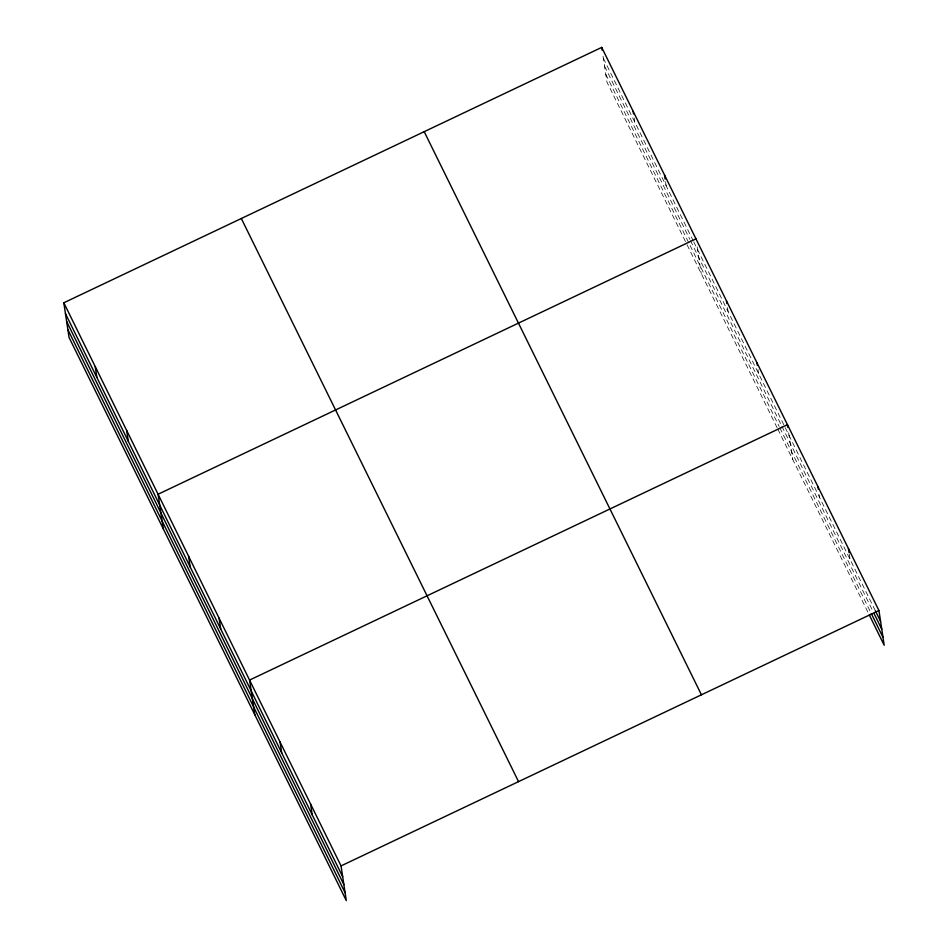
<?xml version="1.0" encoding="UTF-8"?>
<svg xmlns="http://www.w3.org/2000/svg" width="948" height="948" viewBox="0 0 948 948"><rect width="100%" height="100%" fill="white"/><g stroke="black" fill="none" stroke-linecap="round" stroke-linejoin="round"><path stroke-width="0.71" stroke-dasharray="4.74 3.56" d="M603.343 58.231L693.118 240.579M693.758 241.87L784.553 426.292M785.193 427.607L875.383 610.808M604.54 66.111L689.824 239.334M690.464 240.638L781.199 424.953M781.851 426.268L873.333 612.1M605.76 74.228L779.185 426.47M779.837 427.797L870.667 612.301M777.135 427.761L606.957 82.097L602.525 52.815M777.775 429.077L868.617 613.593M849.266 553.988L850.083 559.403M819.179 494.761L819.582 497.463M788.677 432.809L792.706 459.389M757.985 369.519L758.601 373.583M727.483 307.579L728.1 311.631M697.195 246.978L701.212 273.557M665.567 181.815L666.183 185.867M634.153 117.99L634.769 122.055"/><path stroke-width="1.42" d="M63.812 302.779L341.043 865.903L346.293 900.6L69.062 337.476L63.812 302.779L601.707 47.4L878.938 610.524L884.188 645.221L869.269 614.908M695.962 238.86L158.067 494.24L163.317 528.937M341.043 865.903L878.938 610.524M875.383 610.808L880.574 621.355M873.985 613.415L881.77 629.223M871.319 613.617L882.991 637.34M424.206 131.677L701.437 694.801M241.313 218.502L518.544 781.626M65.448 313.61L342.678 876.722M66.644 321.479L343.875 884.603M67.865 329.596L345.096 892.72M848.448 548.584L849.053 552.637M817.946 486.632L818.361 489.346M787.859 427.394L787.456 424.692L249.561 680.072L254.811 714.768M756.954 362.752L757.369 365.454M726.464 300.8L726.867 303.514M664.548 175.036L665.164 179.101M633.134 111.224L633.537 113.926M601.707 47.4L602.122 50.102M310.553 803.951L312.188 814.782M280.051 742.011L281.686 752.842M219.059 618.12L220.694 628.951M188.569 556.18L190.204 567.011M126.653 430.416L128.288 441.247M95.227 366.592L96.874 377.423"/></g></svg>
